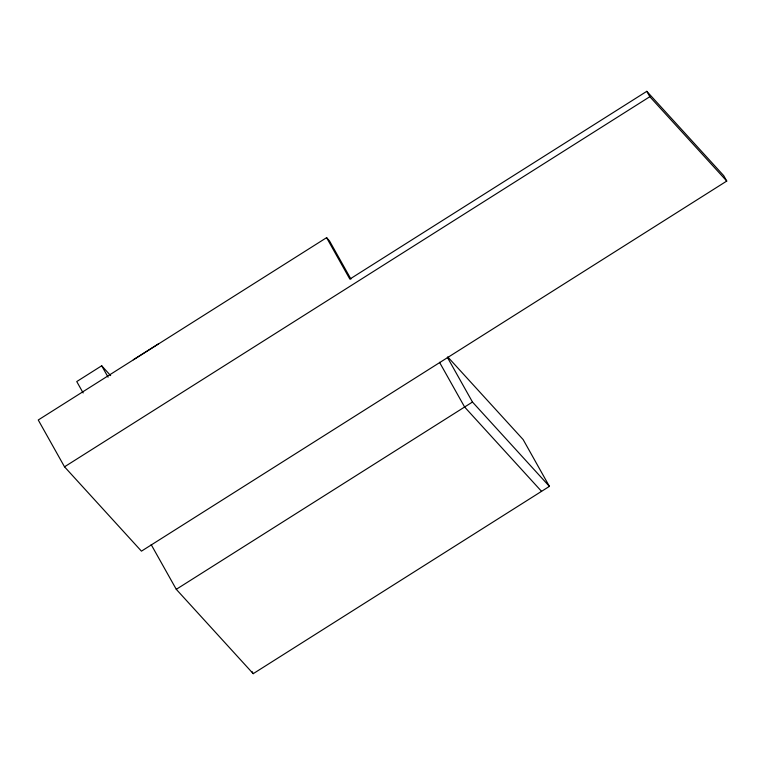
<?xml version="1.0" encoding="UTF-8"?>
<svg xmlns="http://www.w3.org/2000/svg" width="765" height="765" viewBox="0 0 765 765"><rect width="100%" height="100%" fill="white"/><g stroke="black" fill="none" stroke-linecap="round" stroke-linejoin="round"><path stroke-width="1.15" d="M110.638 375.605L101.688 365.785L76.749 381.563L83.146 392.952M133.32 359.751L158.259 343.982M326.588 237.676L38.25 419.995L64.518 466.813L141.448 551.154L726.75 181.056L723.728 175.673L646.798 91.322L349.834 279.101L326.588 237.676L329.447 240.803L350.925 279.072M64.518 466.813L649.82 96.715L726.75 181.056M176.275 589.327L472.474 402.036L549.404 486.377L253.205 673.678L176.275 589.327L151.174 544.604M447.802 356.987L523.136 439.569L549.404 486.377M541.544 491.35L464.613 407.009L439.502 362.266M646.798 91.322L649.82 96.715M447.372 357.303L472.474 402.036M101.688 365.785L108.085 377.183M252.039 671.594L253.205 673.678"/></g></svg>
